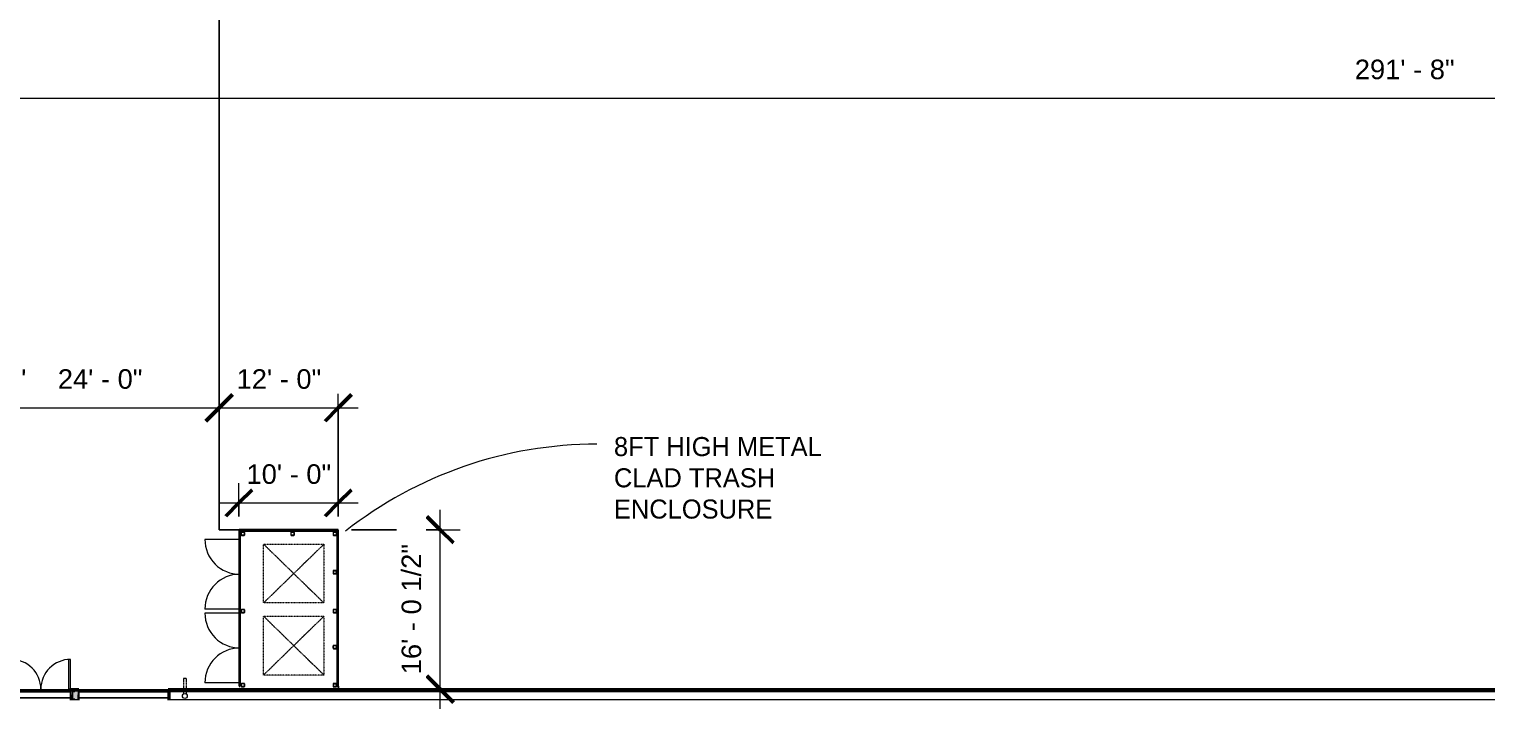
# Model space of a CAD drawing. Header units: inches. Extents: x 20008 to 27263, y -26025 to -19005.
# Drawn here: x 22870 to 24630, y -21135 to -20325 of the extents above; entities that cross this region are included whole.
import ezdxf

# ---------------------------------------------------------------- set-up
doc = ezdxf.new("R2010")
doc.units = ezdxf.units.IN
doc.header["$MEASUREMENT"] = 0
doc.linetypes.add('Dash', pattern=[0.25, 0.125, -0.125])
doc.linetypes.add('Hidden 1_8_', pattern=[0.1875, 0.125, -0.0625])
for name, color, linetype, lineweight in [('A-ANNO-DIMS', 211, 'Continuous', 9), ('A-ANNO-DIMS-256', 211, 'Continuous', 9), ('A-DETL-HDLN', 90, 'Hidden 1_8_', 9), ('A-DOOR', 31, 'Continuous', 9), ('A-FLOR', 192, 'Continuous', 9), ('A-WALL', 113, 'Continuous', 9), ('A-WALL-PATT', 111, 'Continuous', 25), ('C-TOPO', 7, 'Continuous', 9), ('E-LITE-EQPM', 33, 'Continuous', 9), ('E-LITE-EQPM-HDLN', 30, 'Dash', 9), ('EOP-PR', 4, 'Continuous', 13), ('G-ANNO-TEXT', 231, 'Continuous', 9), ('L-SITE-WALL', 31, 'Continuous', 9), ('S-BEAM', 12, 'Continuous', 9), ('S-COLS', 52, 'Continuous', 9)]:
    doc.layers.add(name, color=color, linetype=linetype, lineweight=lineweight)
doc.styles.add('Arial_2', font='arial.ttf', dxfattribs={"height": 23.60479})
doc.styles.add('Century Gothic', font='GOTHIC.TTF', dxfattribs={"height": 22.993789})
doc.dimstyles.new('Linear_-_3_32__Arial_1', dxfattribs={"dimscale": 12, "dimtxt": 24, "dimasz": 2.666667, "dimexe": 2, "dimexo": 1.333333, "dimgap": 1.333333, "dimtad": 1, "dimdec": 4, "dimrnd": 0.0625, "dimzin": 1, "dimdsep": 46, "dimlunit": 4, "dimtxsty": 'Arial_2', "dimblk1": 'OBLIQUE', "dimblk2": 'OBLIQUE', "dimsah": 1, "dimcen": 0.09, "dimdle": 2, "dimazin": 0, "dimtfac": 1, "dimtdec": 4, "dimtix": 1, "dimtmove": 0, "dimatfit": 3, "dimfxl": 1, "dimtvp": 1, "dimtfill": 1, "dimfrac": 2, "dimtolj": 1, "dimtzin": 0, "dimarcsym": 2})

# ---------------------------------------------------------------- blocks, each defined once
blk = doc.blocks.new('Struct_Xcel_Sports Complex_rvt-1-Site Plan - Phase 1')
at = {"layer": 'A-FLOR', "color": 7}
for p, q in [((22847.8, -21132.3), (22919.8, -21132.3)), ((22929.5, -21132.3), (23037.5, -21132.3))]:
    blk.add_line(p, q, dxfattribs=at)
at = {"layer": 'L-SITE-WALL', "color": 7}
for p, q in [((22847.8, -21124.3), (22919.8, -21124.3)), ((22919.8, -21132.3), (22847.8, -21132.3)), ((22929.5, -21124.3), (23037.5, -21124.3)), ((23037.5, -21132.3), (22929.5, -21132.3))]:
    blk.add_line(p, q, dxfattribs=at)
blk = doc.blocks.new('Girt_Z - 10_D-1354023-Site Plan - Phase 1')
at = {"layer": 'S-BEAM'}
for p, q in [((23040.2, -21124.9), (23040.2, -21124.3)), ((25927.1, -21124.3), (23040.2, -21124.3)), ((23040.2, -21134.1), (23040.2, -21124.9)), ((23040.2, -21124.9), (23040.2, -21124.9)), ((25927.1, -21124.9), (23040.2, -21124.9)), ((25927.1, -21124.9), (23040.2, -21124.9)), ((23040.2, -21134.3), (23040.2, -21134.1)), ((23040.2, -21134.3), (25927.1, -21134.3))]:
    blk.add_line(p, q, dxfattribs=at)
blk = doc.blocks.new('Double-Flush - 72_ x 96_-983185-Site Plan - Phase 1')
at = {"layer": 'A-DOOR', "lineweight": 13}
for p, q in [((-36, -6.6), (-36, -42.6)), ((-36, -6.6), (-34, -6.6)), ((-34, -6.6), (-34, -42.6)), ((34, -6.6), (34, -42.6)), ((36, -6.6), (34, -6.6)), ((36, -6.6), (36, -42.6)), ((-36, -42.6), (-34, -42.6))]:
    blk.add_line(p, q, dxfattribs=at)
at = {"layer": 'A-DOOR'}
for centre, start, end in [((-36, -6.6), 270, 360), ((36, -6.6), 180, 270)]:
    blk.add_arc(centre, 36, start, end, dxfattribs=at)
blk = doc.blocks.new('Lighting-Street_Cooper_Navion-Lumark_4-6-LED-Squares - The Caretaker LED-964008-Site Plan - Phase 1')
at = {"layer": 'E-LITE-EQPM'}
blk.add_line((-1.7, -10.7), (1.6, -10.7), dxfattribs=at)
blk.add_circle((0, -32.4), 3, dxfattribs=at)
at = {"layer": 'E-LITE-EQPM-HDLN'}
for p, q in [((-1.5, -10.7), (-1.5, -29.9)), ((1.5, -10.7), (1.5, -29.9))]:
    blk.add_line(p, q, dxfattribs=at)
blk = doc.blocks.new('dumpster door - one-1001559-Site Plan - Phase 1')
at = {"layer": 'A-DOOR'}
for p, q in [((-42, 0.5), (42, 0.5)), ((-42, -0.5), (-42, 0.5)), ((-42, 0), (-42, -42)), ((42, 0.5), (42, -0.5)), ((42, 0), (42, -42)), ((42, -0.5), (-42, -0.5))]:
    blk.add_line(p, q, dxfattribs=at)
for centre, start, end in [((-42, 0), 270, 0), ((42, 0), 180, 270)]:
    blk.add_arc(centre, 42, start, end, dxfattribs=at)
blk = doc.blocks.new('HSS-Hollow Structural Section-Column - HSS4X4X1_4-1001889-Site Plan - Phase 1')
at = {"layer": 'S-COLS'}
h = blk.add_hatch(dxfattribs=at)
h.set_pattern_fill('FP_14', color=256, style=0, pattern_type=2)
h.set_pattern_definition([(225, (23127.985, -21116.928), (25.342707, -25.342707), []), (225, (23127.985, -21155.328), (25.342707, -25.342707), [])])
h.paths.add_polyline_path([(-1.5, 2), (-1.9, 1.9), (-2, 1.5), (-1.7, 1.7)], flags=0)
h.paths.add_polyline_path([(1.5, 2), (1.7, 1.7), (2, 1.5), (1.9, 1.9)], flags=0)
h.paths.add_polyline_path([(-1.5, 2), (-1.5, 1.8), (1.5, 1.8), (1.5, 2), (1.3, 2)], flags=0)
h.paths.add_polyline_path([(-2, -1.5), (-1.9, -1.9), (-1.5, -2), (-1.7, -1.7)], flags=0)
h.paths.add_polyline_path([(-2, 1.5), (-2, -1.5), (-1.8, -1.5), (-1.8, 1.5)], flags=0)
h.paths.add_polyline_path([(2, -1.5), (1.7, -1.7), (1.5, -2), (1.9, -1.9)], flags=0)
h.paths.add_polyline_path([(1.8, 1.5), (1.8, -1.5), (2, -1.5), (2, 1.5)], flags=0)
h.paths.add_polyline_path([(-1.5, -1.8), (-1.5, -2), (1.5, -2), (1.5, -1.8), (1.3, -1.8)], flags=0)
at = {"layer": 'S-COLS', "lineweight": 15}
for p, q in [((-2, 1.5), (-2, -1.5)), ((-1.8, -1.5), (-1.8, 1.5)), ((1.5, 2), (-1.5, 2)), ((-1.5, 1.8), (1.5, 1.8)), ((1.8, 1.5), (1.8, -1.5)), ((2, -1.5), (2, 1.5)), ((1.5, -1.8), (-1.5, -1.8)), ((-1.5, -2), (1.5, -2))]:
    blk.add_line(p, q, dxfattribs=at)
for centre, radius, start, end in [((-1.5, 1.5), 0.466, 90, 180), ((-1.5, 1.5), 0.233, 90, 180), ((1.5, 1.5), 0.466, 360, 90), ((1.5, 1.5), 0.233, 0, 90), ((-1.5, -1.5), 0.466, 180, 270), ((-1.5, -1.5), 0.233, 180, 270), ((1.5, -1.5), 0.233, 270, 360), ((1.5, -1.5), 0.466, 270, 360)]:
    blk.add_arc(centre, radius, start, end, dxfattribs=at)
blk = doc.blocks.new('HSS-Hollow Structural Section-Column - HSS4X4X1_4-V16-Site Plan - Phase 1')
at = {"layer": 'S-COLS', "lineweight": 15}
for p, q in [((-2, 1.534), (-2, -1.534)), ((-1.767, -1.534), (-1.767, 1.534)), ((1.534, 2), (-1.534, 2)), ((-1.534, 1.767), (1.534, 1.767)), ((1.767, 1.534), (1.767, -1.534)), ((2, -1.534), (2, 1.534)), ((1.534, -1.767), (-1.534, -1.767)), ((-1.534, -2), (1.534, -2))]:
    blk.add_line(p, q, dxfattribs=at)
for centre, radius, start, end in [((-1.534, 1.534), 0.466, 90, 180), ((-1.534, 1.534), 0.233, 90, 180), ((1.534, 1.534), 0.466, 360, 90), ((1.534, 1.534), 0.233, 0, 90), ((-1.534, -1.534), 0.466, 180, 270), ((-1.534, -1.534), 0.233, 180, 270), ((1.534, -1.534), 0.233, 270, 360), ((1.534, -1.534), 0.466, 270, 360)]:
    blk.add_arc(centre, radius, start, end, dxfattribs=at)
blk = doc.blocks.new('HSS-Hollow Structural Section-Column - HSS4X4X1_4-V17-Site Plan - Phase 1')
at = {"layer": 'S-COLS', "lineweight": 15}
for p, q in [((-2, 1.534), (-2, -1.534)), ((-1.767, -1.534), (-1.767, 1.534)), ((1.534, 2), (-1.534, 2)), ((-1.534, 1.767), (1.534, 1.767)), ((1.767, 1.534), (1.767, -1.534)), ((2, -1.534), (2, 1.534)), ((1.534, -1.767), (-1.534, -1.767)), ((-1.534, -2), (1.534, -2))]:
    blk.add_line(p, q, dxfattribs=at)
for centre, radius, start, end in [((-1.534, 1.534), 0.466, 90, 180), ((-1.534, 1.534), 0.233, 90, 180), ((1.534, 1.534), 0.466, 360, 90), ((1.534, 1.534), 0.233, 0, 90), ((-1.534, -1.534), 0.466, 180, 270), ((-1.534, -1.534), 0.233, 180, 270), ((1.534, -1.534), 0.233, 270, 360), ((1.534, -1.534), 0.466, 270, 360)]:
    blk.add_arc(centre, radius, start, end, dxfattribs=at)
blk = doc.blocks.new('HSS-Hollow Structural Section-Column - HSS4X4X1_4-V18-Site Plan - Phase 1')
at = {"layer": 'S-COLS', "lineweight": 15}
for p, q in [((-2, 1.534), (-2, -1.534)), ((-1.767, -1.534), (-1.767, 1.534)), ((1.534, 2), (-1.534, 2)), ((-1.534, 1.767), (1.534, 1.767)), ((1.767, 1.534), (1.767, -1.534)), ((2, -1.534), (2, 1.534)), ((1.534, -1.767), (-1.534, -1.767)), ((-1.534, -2), (1.534, -2))]:
    blk.add_line(p, q, dxfattribs=at)
for centre, radius, start, end in [((-1.534, 1.534), 0.466, 90, 180), ((-1.534, 1.534), 0.233, 90, 180), ((1.534, 1.534), 0.466, 360, 90), ((1.534, 1.534), 0.233, 0, 90), ((-1.534, -1.534), 0.466, 180, 270), ((-1.534, -1.534), 0.233, 180, 270), ((1.534, -1.534), 0.233, 270, 360), ((1.534, -1.534), 0.466, 270, 360)]:
    blk.add_arc(centre, radius, start, end, dxfattribs=at)
blk = doc.blocks.new('HSS-Hollow Structural Section-Column - HSS4X4X1_4-V19-Site Plan - Phase 1')
at = {"layer": 'S-COLS', "lineweight": 15}
for p, q in [((-2, 1.534), (-2, -1.534)), ((-1.767, -1.534), (-1.767, 1.534)), ((1.534, 2), (-1.534, 2)), ((-1.534, 1.767), (1.534, 1.767)), ((1.767, 1.534), (1.767, -1.534)), ((2, -1.534), (2, 1.534)), ((1.534, -1.767), (-1.534, -1.767)), ((-1.534, -2), (1.534, -2))]:
    blk.add_line(p, q, dxfattribs=at)
for centre, radius, start, end in [((-1.534, 1.534), 0.466, 90, 180), ((-1.534, 1.534), 0.233, 90, 180), ((1.534, 1.534), 0.466, 360, 90), ((1.534, 1.534), 0.233, 0, 90), ((-1.534, -1.534), 0.466, 180, 270), ((-1.534, -1.534), 0.233, 180, 270), ((1.534, -1.534), 0.233, 270, 360), ((1.534, -1.534), 0.466, 270, 360)]:
    blk.add_arc(centre, radius, start, end, dxfattribs=at)
blk = doc.blocks.new('HSS-Hollow Structural Section-Column - HSS4X4X1_4-V20-Site Plan - Phase 1')
at = {"layer": 'S-COLS', "lineweight": 15}
for p, q in [((-2, 1.534), (-2, -1.534)), ((-1.767, -1.534), (-1.767, 1.534)), ((1.534, 2), (-1.534, 2)), ((-1.534, 1.767), (1.534, 1.767)), ((1.767, 1.534), (1.767, -1.534)), ((2, -1.534), (2, 1.534)), ((1.534, -1.767), (-1.534, -1.767)), ((-1.534, -2), (1.534, -2))]:
    blk.add_line(p, q, dxfattribs=at)
for centre, radius, start, end in [((-1.534, 1.534), 0.466, 90, 180), ((-1.534, 1.534), 0.233, 90, 180), ((1.534, 1.534), 0.466, 360, 90), ((1.534, 1.534), 0.233, 0, 90), ((-1.534, -1.534), 0.466, 180, 270), ((-1.534, -1.534), 0.233, 180, 270), ((1.534, -1.534), 0.233, 270, 360), ((1.534, -1.534), 0.466, 270, 360)]:
    blk.add_arc(centre, radius, start, end, dxfattribs=at)
blk = doc.blocks.new('HSS-Hollow Structural Section-Column - HSS4X4X1_4-V21-Site Plan - Phase 1')
at = {"layer": 'S-COLS'}
h = blk.add_hatch(dxfattribs=at)
h.set_pattern_fill('FP_15', color=256, style=0, pattern_type=2)
h.set_pattern_definition([(225, (23238.985, -21070.928), (25.342707, -25.342707), []), (225, (23238.985, -21109.328), (25.342707, -25.342707), [])])
h.paths.add_polyline_path([(-1.5, 2), (-1.9, 1.9), (-2, 1.5), (-1.7, 1.7)], flags=0)
h.paths.add_polyline_path([(1.5, 2), (1.7, 1.7), (2, 1.5), (1.9, 1.9)], flags=0)
h.paths.add_polyline_path([(-1.5, 2), (-1.5, 1.8), (1.5, 1.8), (1.5, 2)], flags=0)
h.paths.add_polyline_path([(2, -1.5), (1.7, -1.7), (1.5, -2), (1.9, -1.9)], flags=0)
h.paths.add_polyline_path([(1.8, 1.5), (1.8, -1.5), (2, -1.5), (2, 1.5)], flags=0)
h.paths.add_polyline_path([(-2, -1.5), (-1.9, -1.9), (-1.5, -2), (-1.7, -1.7)], flags=0)
h.paths.add_polyline_path([(-1.8, 1.5), (-2, 1.5), (-2, -1.5), (-1.8, -1.5)], flags=0)
h.paths.add_polyline_path([(-1.5, -1.8), (-1.5, -2), (1.5, -2), (1.5, -1.8)], flags=0)
at = {"layer": 'S-COLS', "lineweight": 15}
for p, q in [((-2, 1.5), (-2, -1.5)), ((-1.8, -1.5), (-1.8, 1.5)), ((1.5, 2), (-1.5, 2)), ((-1.5, 1.8), (1.5, 1.8)), ((1.8, 1.5), (1.8, -1.5)), ((2, -1.5), (2, 1.5)), ((1.5, -1.8), (-1.5, -1.8)), ((-1.5, -2), (1.5, -2))]:
    blk.add_line(p, q, dxfattribs=at)
for centre, radius, start, end in [((-1.5, 1.5), 0.466, 90, 180), ((-1.5, 1.5), 0.233, 90, 180), ((1.5, 1.5), 0.466, 360, 90), ((1.5, 1.5), 0.233, 0, 90), ((-1.5, -1.5), 0.466, 180, 270), ((-1.5, -1.5), 0.233, 180, 270), ((1.5, -1.5), 0.233, 270, 360), ((1.5, -1.5), 0.466, 270, 360)]:
    blk.add_arc(centre, radius, start, end, dxfattribs=at)
blk = doc.blocks.new('HSS-Hollow Structural Section-Column - HSS4X4X1_4-V22-Site Plan - Phase 1')
at = {"layer": 'S-COLS', "lineweight": 15}
for p, q in [((-2, 1.534), (-2, -1.534)), ((-1.767, -1.534), (-1.767, 1.534)), ((1.534, 2), (-1.534, 2)), ((-1.534, 1.767), (1.534, 1.767)), ((1.767, 1.534), (1.767, -1.534)), ((2, -1.534), (2, 1.534)), ((1.534, -1.767), (-1.534, -1.767)), ((-1.534, -2), (1.534, -2))]:
    blk.add_line(p, q, dxfattribs=at)
for centre, radius, start, end in [((-1.534, 1.534), 0.466, 90, 180), ((-1.534, 1.534), 0.233, 90, 180), ((1.534, 1.534), 0.466, 360, 90), ((1.534, 1.534), 0.233, 0, 90), ((-1.534, -1.534), 0.466, 180, 270), ((-1.534, -1.534), 0.233, 180, 270), ((1.534, -1.534), 0.233, 270, 360), ((1.534, -1.534), 0.466, 270, 360)]:
    blk.add_arc(centre, radius, start, end, dxfattribs=at)
blk = doc.blocks.new('HSS-Hollow Structural Section-Column - HSS4X4X1_4-V23-Site Plan - Phase 1')
at = {"layer": 'S-COLS', "lineweight": 15}
for p, q in [((-2, 1.534), (-2, -1.534)), ((-1.767, -1.534), (-1.767, 1.534)), ((1.534, 2), (-1.534, 2)), ((-1.534, 1.767), (1.534, 1.767)), ((1.767, 1.534), (1.767, -1.534)), ((2, -1.534), (2, 1.534)), ((1.534, -1.767), (-1.534, -1.767)), ((-1.534, -2), (1.534, -2))]:
    blk.add_line(p, q, dxfattribs=at)
for centre, radius, start, end in [((-1.534, 1.534), 0.466, 90, 180), ((-1.534, 1.534), 0.233, 90, 180), ((1.534, 1.534), 0.466, 360, 90), ((1.534, 1.534), 0.233, 0, 90), ((-1.534, -1.534), 0.466, 180, 270), ((-1.534, -1.534), 0.233, 180, 270), ((1.534, -1.534), 0.233, 270, 360), ((1.534, -1.534), 0.466, 270, 360)]:
    blk.add_arc(centre, radius, start, end, dxfattribs=at)
blk = doc.blocks.new('DIMBLOCK57-Site Plan - Phase 1')
at = {"layer": 'A-ANNO-DIMS-256', "transparency": 16777216}
for p, q in [((23366.3, -21145.8), (23366.3, -20905.3)), ((23259.2, -20929.3), (23390.3, -20929.3)), ((23366.3, -20929.3), (23259.2, -20929.3)), ((23359.7, -21121.8), (23390.3, -21121.8)), ((23366.3, -21121.8), (23359.7, -21121.8))]:
    blk.add_line(p, q, dxfattribs=at)
at = {"layer": 'A-ANNO-DIMS-256', "lineweight": 50, "transparency": 16777216}
for p, q in [((23366.3, -20929.3), (23350.3, -20913.3)), ((23366.3, -20929.3), (23382.3, -20945.3)), ((23366.3, -21121.8), (23350.3, -21105.8)), ((23366.3, -21121.8), (23382.3, -21137.8))]:
    blk.add_line(p, q, dxfattribs=at)
at = {"layer": 'A-ANNO-DIMS-256', "color": 0, "transparency": 16777216, "insert": (23319.7, -21103.8), "char_height": 23.605, "width": 187.865, "attachment_point": 1, "rotation": 90, "line_spacing_factor": 0.938532, "style": 'Arial_2', "bg_fill": 3, "box_fill_scale": 1.25, "bg_fill_color": 0, "bg_fill_transparency": 0}
blk.add_mtext('16\' - 0 1/2"', dxfattribs=at)
blk = doc.blocks.new('_Oblique')
at = {"color": 0, "linetype": 'ByBlock', "lineweight": -2}
blk.add_line((-0.5, -0.5), (0.5, 0.5), dxfattribs=at)
blk = doc.blocks.new('DIMBLOCK58-Site Plan - Phase 1')
at = {"layer": 'A-ANNO-DIMS-256', "transparency": 16777216}
for p, q in [((23123.2, -20913.3), (23123.2, -20873)), ((23243.2, -20913.3), (23243.2, -20873)), ((23099.2, -20897), (23267.2, -20897)), ((23123.2, -20897), (23123.2, -20913.3)), ((23243.2, -20897), (23243.2, -20913.3))]:
    blk.add_line(p, q, dxfattribs=at)
at = {"layer": 'A-ANNO-DIMS-256', "lineweight": 50, "transparency": 16777216}
for p, q in [((23123.2, -20897), (23139.2, -20881)), ((23243.2, -20897), (23259.2, -20881)), ((23123.2, -20897), (23107.2, -20913)), ((23243.2, -20897), (23227.2, -20913))]:
    blk.add_line(p, q, dxfattribs=at)
at = {"layer": 'A-ANNO-DIMS-256', "color": 0, "transparency": 16777216, "insert": (23132.3, -20850.3), "char_height": 23.6, "width": 122.289, "attachment_point": 1, "line_spacing_factor": 0.938532, "style": 'Arial_2', "bg_fill": 3, "box_fill_scale": 1.25, "bg_fill_color": 0, "bg_fill_transparency": 0}
blk.add_mtext('10\' - 0"', dxfattribs=at)
blk = doc.blocks.new('DIMBLOCK81-Site Plan - Phase 1')
at = {"layer": 'A-ANNO-DIMS-256', "transparency": 16777216}
for p, q in [((22781.4, -20883.6), (22781.4, -20384.3)), ((26281.4, -21112.4), (26281.4, -20384.3)), ((22781.4, -20408.3), (26281.4, -20408.3)), ((22781.4, -20408.3), (22781.4, -20883.6)), ((26281.4, -20408.3), (26281.4, -21112.4))]:
    blk.add_line(p, q, dxfattribs=at)
at = {"layer": 'A-ANNO-DIMS-256', "lineweight": 50, "transparency": 16777216}
for p, q in [((22781.4, -20408.3), (22797.4, -20392.3)), ((26281.4, -20408.3), (26297.4, -20392.3)), ((22781.4, -20408.3), (22765.4, -20424.3)), ((26281.4, -20408.3), (26265.4, -20424.3))]:
    blk.add_line(p, q, dxfattribs=at)
at = {"layer": 'A-ANNO-DIMS-256', "color": 0, "transparency": 16777216, "insert": (24471.4, -20361.7), "char_height": 23.6, "width": 144, "attachment_point": 1, "line_spacing_factor": 0.938532, "style": 'Arial_2', "bg_fill": 3, "box_fill_scale": 1.25, "bg_fill_color": 0, "bg_fill_transparency": 0}
blk.add_mtext('291\' - 8"', dxfattribs=at)
blk = doc.blocks.new('DIMBLOCK94-Site Plan - Phase 1')
at = {"layer": 'A-ANNO-DIMS-256', "transparency": 16777216}
for p, q in [((22781.4, -20883.6), (22781.4, -20758.1)), ((22781.4, -20782.1), (22811.2, -20782.1)), ((22781.4, -20782.1), (22781.4, -20883.6)), ((22811.2, -20775.5), (22811.2, -20806.1)), ((22811.2, -20782.1), (22811.2, -20775.5))]:
    blk.add_line(p, q, dxfattribs=at)
at = {"layer": 'A-ANNO-DIMS-256', "lineweight": 50, "transparency": 16777216}
for p, q in [((22781.4, -20782.1), (22797.4, -20766.1)), ((22811.2, -20782.1), (22827.2, -20766.1)), ((22781.4, -20782.1), (22765.4, -20798.1)), ((22811.2, -20782.1), (22795.2, -20798.1))]:
    blk.add_line(p, q, dxfattribs=at)
at = {"layer": 'A-ANNO-DIMS-256', "color": 0, "transparency": 16777216, "insert": (22727.1, -20735.5), "char_height": 23.605, "width": 166.154, "attachment_point": 1, "line_spacing_factor": 0.938532, "style": 'Arial_2', "bg_fill": 3, "box_fill_scale": 1.25, "bg_fill_color": 0, "bg_fill_transparency": 0}
blk.add_mtext('2\' - 5 7/8"', dxfattribs=at)
blk = doc.blocks.new('DIMBLOCK95-Site Plan - Phase 1')
at = {"layer": 'A-ANNO-DIMS-256', "lineweight": 50, "transparency": 16777216}
for p, q in [((22811.2, -20782.1), (22827.2, -20766.1)), ((23099.2, -20782.1), (23115.2, -20766.1)), ((22811.2, -20782.1), (22795.2, -20798.1)), ((23099.2, -20782.1), (23083.2, -20798.1))]:
    blk.add_line(p, q, dxfattribs=at)
at = {"layer": 'A-ANNO-DIMS-256', "transparency": 16777216}
for p, q in [((22811.2, -20775.5), (22811.2, -20806.1)), ((22811.2, -20782.1), (22811.2, -20775.5)), ((22811.2, -20782.1), (23099.2, -20782.1)), ((23099.2, -20775.5), (23099.2, -20806.1)), ((23099.2, -20782.1), (23099.2, -20775.5))]:
    blk.add_line(p, q, dxfattribs=at)
at = {"layer": 'A-ANNO-DIMS-256', "color": 0, "transparency": 16777216, "insert": (22904.3, -20735.5), "char_height": 23.6, "width": 122.289, "attachment_point": 1, "line_spacing_factor": 0.938532, "style": 'Arial_2', "bg_fill": 3, "box_fill_scale": 1.25, "bg_fill_color": 0, "bg_fill_transparency": 0}
blk.add_mtext('24\' - 0"', dxfattribs=at)
blk = doc.blocks.new('DIMBLOCK96-Site Plan - Phase 1')
at = {"layer": 'A-ANNO-DIMS-256', "lineweight": 50, "transparency": 16777216}
for p, q in [((23099.2, -20782.1), (23115.2, -20766.1)), ((23243.2, -20782.1), (23259.2, -20766.1)), ((23099.2, -20782.1), (23083.2, -20798.1)), ((23243.2, -20782.1), (23227.2, -20798.1))]:
    blk.add_line(p, q, dxfattribs=at)
at = {"layer": 'A-ANNO-DIMS-256', "transparency": 16777216}
for p, q in [((23243.2, -20913.3), (23243.2, -20758.1)), ((23099.2, -20775.5), (23099.2, -20806.1)), ((23099.2, -20782.1), (23099.2, -20775.5)), ((23099.2, -20782.1), (23267.2, -20782.1)), ((23243.2, -20782.1), (23243.2, -20913.3))]:
    blk.add_line(p, q, dxfattribs=at)
at = {"layer": 'A-ANNO-DIMS-256', "color": 0, "transparency": 16777216, "insert": (23120.3, -20735.5), "char_height": 23.6, "width": 122.289, "attachment_point": 1, "line_spacing_factor": 0.938532, "style": 'Arial_2', "bg_fill": 3, "box_fill_scale": 1.25, "bg_fill_color": 0, "bg_fill_transparency": 0}
blk.add_mtext('12\' - 0"', dxfattribs=at)

msp = doc.modelspace()

# ---------------------------------------------------------------- hatches: boundary and pattern name
at = {"layer": 'A-WALL-PATT', "lineweight": 9}
h = msp.add_hatch(dxfattribs=at)
h.set_pattern_fill('FP_10', color=256, style=0, pattern_type=2)
h.set_pattern_definition([(161.57, (1.28, 1.28), (-10.24040374, -0.00056827), [0, -72.858, 8.09, 0]), (18.43, (-1.28, 1.28), (-10.24040374, 0.00056827), [0, -72.858, 8.09, 0]), (108.43, (1.28, 1.28), (5.1184649, -25.6019259), [24.282, -56.666]), (71.57, (-1.28, 1.28), (5.1184649, 25.6019259), [24.282, -56.666])])
h.paths.add_polyline_path([(25969.515225, -21134.30281), (25974.405225, -21134.193437), (25974.405225, -21124.302812), (25968.765225, -21124.30281), (25968.765225, -21128.42781), (25969.515225, -21128.42781), (25969.515225, -21134.193437)], flags=0)
h.paths.add_polyline_path([(22781.390225, -21134.30281), (22791.390225, -21134.193435), (22791.390225, -21124.30281), (22781.390225, -21124.30281), (22781.390225, -21131.46281)], flags=0)
h.paths.add_polyline_path([(22928.765225, -21134.30281), (22928.765225, -21128.42781), (22929.515225, -21128.42781), (22929.515225, -21124.30281), (22919.765225, -21124.30281), (22919.765225, -21128.42781), (22920.515225, -21128.42781), (22920.515225, -21134.30281)], flags=0)
h.paths.add_polyline_path([(25932.015225, -21134.30281), (25932.015225, -21128.42781), (25932.765225, -21128.42781), (25932.765225, -21124.30281), (25927.125225, -21124.412185), (25927.125225, -21134.30281)], flags=0)
h.paths.add_polyline_path([(23038.265225, -21134.30281), (23040.155225, -21134.193435), (23040.155225, -21124.30281), (23037.515225, -21124.30281), (23037.515225, -21128.42781), (23038.265225, -21128.42781), (23038.265225, -21134.27769)], flags=0)
h.paths.add_polyline_path([(22847.015225, -21134.30281), (22847.015225, -21128.42781), (22847.765225, -21128.42781), (22847.765225, -21124.30281), (22842.125225, -21124.412185), (22842.125225, -21134.30281)], flags=0)
h = msp.add_hatch(dxfattribs=at)
h.set_pattern_fill('FP_12', color=256, style=0, pattern_type=2)
h.set_pattern_definition([(0, (0, 0), (0, 32), []), (90, (0, 0), (-32, 2e-15), [])])
h.paths.add_polyline_path([(22782.390225, -21124.30281), (22847.765225, -21124.30281), (22847.765225, -21123.30281), (22782.390225, -21123.30281)], flags=0)
h.paths.add_polyline_path([(25980.265225, -21124.30281), (25981.015225, -21124.30281), (25981.015225, -21123.30281), (25968.765225, -21123.30281), (25968.765225, -21124.30281), (25974.405225, -21124.30281)], flags=0)
h.paths.add_polyline_path([(23037.515225, -21124.30281), (25932.765225, -21124.30281), (25932.765225, -21123.30281), (23037.515225, -21123.30281)], flags=0)
h.paths.add_polyline_path([(22919.765225, -21124.30281), (22929.515225, -21124.30281), (22929.515225, -21123.30281), (22919.765225, -21123.30281)], flags=0)
at = {"layer": 'S-COLS'}
h = msp.add_hatch(dxfattribs=at)
h.set_pattern_fill('FP_8', color=256, style=0, pattern_type=2)
h.set_pattern_definition([(45, (0, 0), (-25.342707, 25.342707), []), (45, (0, 38.4), (-25.342707, 25.342707), [])])
h.paths.add_polyline_path([(22922.015225, -21134.30281), (22924.905225, -21134.30281), (22924.777524, -21133.994512), (22924.469225, -21133.86681), (22922.541225, -21133.561445), (22922.541225, -21125.044176), (22924.777524, -21124.611109), (22924.905225, -21124.30281), (22922.015225, -21124.30281)], flags=0)

# ---------------------------------------------------------------- linework, layer by layer
at = {"layer": 'A-DETL-HDLN'}
for p, q in [((23152.866372, -20946.709158), (23225.866372, -20946.709158)), ((23152.866372, -21017.709158), (23152.866372, -20946.709158)), ((23152.866372, -20946.709158), (23225.866372, -21017.709158)), ((23225.866372, -20946.709158), (23152.866372, -21017.709158)), ((23225.866372, -20946.709158), (23225.866372, -21017.709158)), ((23225.866372, -21017.709158), (23152.866372, -21017.709158)), ((23152.866372, -21033.709158), (23225.866372, -21033.709158)), ((23152.866372, -21104.709158), (23152.866372, -21033.709158)), ((23152.866372, -21033.709158), (23225.866372, -21104.709158)), ((23225.866372, -21033.709158), (23152.866372, -21104.709158)), ((23225.866372, -21033.709158), (23225.866372, -21104.709158)), ((23225.866372, -21104.709158), (23152.866372, -21104.709158))]:
    msp.add_line(p, q, dxfattribs=at)
at = {"layer": 'A-WALL', "lineweight": 25}
for p, q in [((23243.235225, -20929.30281), (23123.235225, -20929.30281)), ((23123.235225, -20929.30281), (23123.235225, -20941.05281)), ((23123.235225, -20941.05281), (23124.735225, -20941.05281)), ((23124.735225, -20930.80281), (23241.735225, -20930.80281)), ((23124.735225, -20941.05281), (23124.735225, -20930.80281)), ((23241.735225, -20930.80281), (23241.735225, -21118.05281)), ((23243.235225, -21118.05281), (23243.235225, -20929.30281)), ((23124.735225, -21025.05281), (23123.235225, -21025.05281)), ((23123.235225, -21025.05281), (23123.235225, -21030.05281)), ((23123.235225, -21030.05281), (23124.735225, -21030.05281)), ((23124.735225, -21030.05281), (23124.735225, -21025.05281)), ((23124.735225, -21114.05281), (23123.235225, -21114.05281)), ((23123.235225, -21114.05281), (23123.235225, -21118.05281)), ((23123.235225, -21118.05281), (23124.735225, -21118.05281)), ((23124.735225, -21118.05281), (23124.735225, -21114.05281)), ((23241.735225, -21118.05281), (23243.235225, -21118.05281)), ((22929.515225, -21121.80281), (22919.765225, -21121.80281)), ((22919.765225, -21121.80281), (22919.765225, -21135.05281)), ((22929.515225, -21135.05281), (22929.515225, -21121.80281)), ((25932.765225, -21121.80281), (23037.515225, -21121.80281)), ((23037.515225, -21121.80281), (23037.515225, -21135.05281))]:
    msp.add_line(p, q, dxfattribs=at)
at = {"layer": 'A-WALL'}
for p, q in [((22929.515225, -21123.30281), (22919.765225, -21123.30281)), ((22929.515225, -21124.30281), (22919.765225, -21124.30281)), ((22920.515225, -21128.42781), (22919.765225, -21128.42781)), ((22920.515225, -21128.42781), (22920.515225, -21134.30281)), ((22920.515225, -21134.30281), (22928.765225, -21134.30281)), ((22928.765225, -21134.30281), (22928.765225, -21128.42781)), ((22929.515225, -21128.42781), (22928.765225, -21128.42781)), ((25932.765225, -21123.30281), (23037.515225, -21123.30281)), ((23040.155225, -21124.30281), (23037.515225, -21124.30281)), ((23038.265225, -21128.42781), (23037.515225, -21128.42781)), ((23038.265225, -21128.42781), (23038.265225, -21134.30281)), ((23038.265225, -21134.30281), (23040.155225, -21134.30281))]:
    msp.add_line(p, q, dxfattribs=at)
at = {"layer": 'C-TOPO'}
for p, q in [((23099.235352, -19921.085449), (23099.235352, -20774.575195)), ((23099.235352, -20774.575195), (23099.235352, -19921.085449)), ((23099.235352, -20774.575195), (23099.235352, -20929.302246)), ((23099.235352, -20929.302246), (23099.235352, -20774.575195)), ((23099.235352, -20929.302246), (23123.235225, -20929.302246)), ((23123.235225, -20929.302246), (23099.235352, -20929.302246)), ((23243.235352, -21118.05281), (23243.235352, -21121.80281)), ((23243.235352, -21121.80281), (23243.235352, -21118.05281)), ((22919.765225, -21124.948242), (22847.765225, -21124.948242)), ((22847.765225, -21124.948242), (22919.765225, -21124.948242)), ((23037.515225, -21124.948242), (22929.515225, -21124.948242)), ((22929.515225, -21124.948242), (23037.515225, -21124.948242))]:
    msp.add_line(p, q, dxfattribs=at)
at = {"layer": 'EOP-PR'}
for p, q in [((23099.235225, -19921.085554), (23099.235225, -20929.30281)), ((23099.235225, -20929.30281), (23123.235225, -20929.30281)), ((23243.235225, -21118.05281), (23243.235225, -21121.30281))]:
    msp.add_line(p, q, dxfattribs=at)
at = {"layer": 'G-ANNO-TEXT', "color": 145}
msp.add_arc((23555.773246, -21317.91414), 491.97301, 90, 128.158102803, dxfattribs=at)
at = {"layer": 'L-SITE-WALL'}
for p, q in [((22847.765225, -21122.30281), (22919.765225, -21122.30281)), ((22919.765225, -21124.30281), (22847.765225, -21124.30281)), ((22929.515225, -21122.30281), (23037.515225, -21122.30281)), ((23037.515225, -21124.30281), (22929.515225, -21124.30281))]:
    msp.add_line(p, q, dxfattribs=at)
at = {"layer": 'S-COLS', "lineweight": 15}
for p, q in [((22924.905225, -21124.30281), (22922.015225, -21124.30281)), ((22922.015225, -21124.30281), (22922.015225, -21134.30281)), ((22922.015225, -21134.30281), (22924.905225, -21134.30281)), ((22922.541225, -21125.044176), (22924.469225, -21124.73881)), ((22922.541225, -21133.561445), (22922.541225, -21125.044176)), ((22924.469225, -21133.86681), (22922.541225, -21133.561445))]:
    msp.add_line(p, q, dxfattribs=at)
for centre, start, end in [((22924.469225, -21124.30281), 270, 0), ((22924.469225, -21134.30281), 0, 90)]:
    msp.add_arc(centre, 0.436, start, end, dxfattribs=at)

# ---------------------------------------------------------------- block references
at = {"layer": 'A-DOOR'}
for name, p, rotation in [('dumpster door - one-1001559-Site Plan - Phase 1', (23123.985225, -20983.05281), 270), ('dumpster door - one-1001559-Site Plan - Phase 1', (23123.985225, -21072.05281), 270), ('Double-Flush - 72_ x 96_-983185-Site Plan - Phase 1', (22883.765225, -21128.42781), 180)]:
    msp.add_blockref(name, p, dxfattribs=dict(at, rotation=rotation))
at = {"layer": 'E-LITE-EQPM'}
msp.add_blockref('Lighting-Street_Cooper_Navion-Lumark_4-6-LED-Squares - The Caretaker LED-964008-Site Plan - Phase 1', (23057.765225, -21097.613642), dxfattribs=at)
at = {"layer": 'S-BEAM'}
msp.add_blockref('Girt_Z - 10_D-1354023-Site Plan - Phase 1', (0, 0), dxfattribs=at)
at = {"layer": 'S-COLS', "rotation": 180}
for name, p in [('HSS-Hollow Structural Section-Column - HSS4X4X1_4-V19-Site Plan - Phase 1', (23127.985225, -20934.17781)), ('HSS-Hollow Structural Section-Column - HSS4X4X1_4-V23-Site Plan - Phase 1', (23187.985225, -20934.17781)), ('HSS-Hollow Structural Section-Column - HSS4X4X1_4-V20-Site Plan - Phase 1', (23238.985225, -20934.17781)), ('HSS-Hollow Structural Section-Column - HSS4X4X1_4-V22-Site Plan - Phase 1', (23238.985225, -20980.55281)), ('HSS-Hollow Structural Section-Column - HSS4X4X1_4-V17-Site Plan - Phase 1', (23127.985225, -21027.55281)), ('HSS-Hollow Structural Section-Column - HSS4X4X1_4-V18-Site Plan - Phase 1', (23238.985225, -21027.55281)), ('HSS-Hollow Structural Section-Column - HSS4X4X1_4-V21-Site Plan - Phase 1', (23238.985225, -21070.92781)), ('HSS-Hollow Structural Section-Column - HSS4X4X1_4-1001889-Site Plan - Phase 1', (23127.985225, -21116.92781)), ('HSS-Hollow Structural Section-Column - HSS4X4X1_4-V16-Site Plan - Phase 1', (23238.985225, -21116.92781))]:
    msp.add_blockref(name, p, dxfattribs=at)

# ---------------------------------------------------------------- texts
at = {"layer": 'G-ANNO-TEXT', "color": 145, "insert": (23576.253246, -20817.385436), "char_height": 22.99378882, "width": 286.272, "attachment_point": 1, "line_spacing_factor": 0.984117, "style": 'Century Gothic'}
msp.add_mtext('8FT HIGH METAL\\PCLAD TRASH\\PENCLOSURE', dxfattribs=at)

# ---------------------------------------------------------------- next in the draw order: dimensions: what is measured, and where the dimension line sits
at = {"layer": 'A-ANNO-DIMS'}
dim = msp.add_linear_dim(base=(23366.28956, -20929.30281), p1=(23343.662143, -21121.80281), p2=(23243.235225, -20929.30281), angle=90, dimstyle='Linear_-_3_32__Arial_1', override={"dimpost": '<>', "dimfxl": 217.121661}, dxfattribs=at)
dim.commit()
dim.dimension.update_dxf_attribs({"geometry": 'DIMBLOCK57-Site Plan - Phase 1', "text_midpoint": (23338.084628, -21025.55281)})

# ---------------------------------------------------------------- next in the draw order: dimensions: what is measured, and where the dimension line sits
dim = msp.add_linear_dim(base=(23243.235225, -20896.969598), p1=(23123.235225, -20929.30281), p2=(23243.235225, -20929.30281), dimstyle='Linear_-_3_32__Arial_1', override={"dimpost": '<>', "dimfxl": 120}, dxfattribs=at)
dim.commit()
dim.dimension.update_dxf_attribs({"geometry": 'DIMBLOCK58-Site Plan - Phase 1', "text_midpoint": (23183.235225, -20868.91763)})

# ---------------------------------------------------------------- next in the draw order: dimensions: what is measured, and where the dimension line sits
dim = msp.add_linear_dim(base=(26281.390225, -20408.348155), p1=(22781.390225, -20899.55281), p2=(26281.390225, -21128.42781), dimstyle='Linear_-_3_32__Arial_1', override={"dimpost": '<>', "dimfxl": 3507.475412}, dxfattribs=at)
dim.commit()
dim.dimension.update_dxf_attribs({"geometry": 'DIMBLOCK81-Site Plan - Phase 1', "text_midpoint": (24531.390225, -20380.296187)})

# ---------------------------------------------------------------- next in the draw order: dimensions: what is measured, and where the dimension line sits
dim = msp.add_linear_dim(base=(22811.235225, -20782.124624), p1=(22781.390225, -20899.55281), p2=(22811.235225, -20759.497207), dimstyle='Linear_-_3_32__Arial_1', override={"dimpost": '<>', "dimfxl": 143.200196}, dxfattribs=at)
dim.commit()
dim.dimension.update_dxf_attribs({"geometry": 'DIMBLOCK94-Site Plan - Phase 1', "text_midpoint": (22796.312725, -20753.919692)})

# ---------------------------------------------------------------- next in the draw order: dimensions: what is measured, and where the dimension line sits
dim = msp.add_linear_dim(base=(23099.235225, -20782.124624), p1=(22811.235225, -20759.497207), p2=(23099.235225, -20759.497207), dimstyle='Linear_-_3_32__Arial_1', override={"dimpost": '<>', "dimfxl": 288}, dxfattribs=at)
dim.commit()
dim.dimension.update_dxf_attribs({"geometry": 'DIMBLOCK95-Site Plan - Phase 1', "text_midpoint": (22955.235225, -20754.072656)})

# ---------------------------------------------------------------- next in the draw order: dimensions: what is measured, and where the dimension line sits
dim = msp.add_linear_dim(base=(23243.235225, -20782.124624), p1=(23099.235225, -20759.497207), p2=(23243.235225, -20929.30281), dimstyle='Linear_-_3_32__Arial_1', override={"dimpost": '<>', "dimfxl": 222.643084}, dxfattribs=at)
dim.commit()
dim.dimension.update_dxf_attribs({"geometry": 'DIMBLOCK96-Site Plan - Phase 1', "text_midpoint": (23171.235225, -20754.072656)})

# ---------------------------------------------------------------- next in the draw order: block references
at = {"lineweight": 5}
msp.add_blockref('Struct_Xcel_Sports Complex_rvt-1-Site Plan - Phase 1', (0, 0), dxfattribs=at)

doc.saveas('drawing.dxf')
